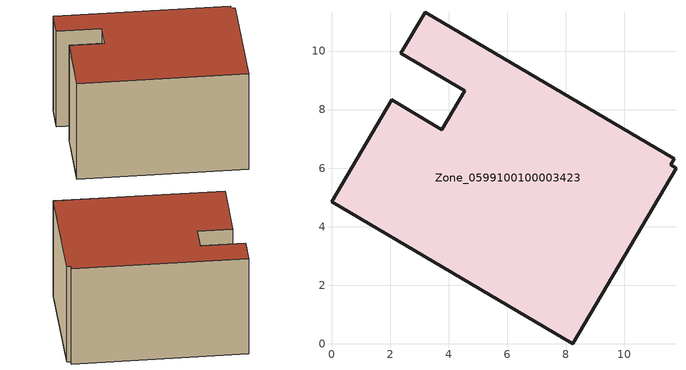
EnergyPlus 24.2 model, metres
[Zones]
Zone_0599100100003423
 floor ground (C_G): 4.55,8.64 2.37,9.93 3.2,11.32 11.7,6.31 11.59,6.11 11.77,6 8.23,0 0,4.85 2.05,8.33 3.77,7.32 z1.46
 wall outside (C_F): 8.23,0 11.77,6 11.59,6.11 11.7,6.31 3.2,11.32 2.37,9.93 4.55,8.64 3.77,7.32 2.05,8.33 0,4.85 8.23,0 z1.46:7.65
 roof outside (C_R): 0,4.85 8.23,0 11.77,6 11.59,6.11 11.7,6.31 3.2,11.32 2.37,9.93 4.55,8.64 3.77,7.32 2.05,8.33 z7.65
[BUILDING]
Pand.0599100100003423: North Axis=0; Terrain=City; Loads Convergence Tolerance Value=0.04; Temperature Convergence Tolerance Value=0.4; Solar Distribution=FullExterior; Maximum Number of Warmup Days=25; Minimum Number of Warmup Days=1
[Site:Location]
Rotterdam.The.Hague.AP_ZH_NLD Design_Conditions: Latitude=51.96; Longitude=4.45; Time Zone=1; Elevation=-4.5
[SITE:GROUNDTEMPERATURE:BUILDINGSURFACE]
18, 18, 18, 18, 18, 18, 18, 18, 18, 18, 18, 18
[MATERIAL] Thermal Absorptance=0.9; Solar Absorptance=0.7; Visible Absorptance=0.7
Name | Roughness | Thickness | Conductivity | Density | Specific Heat
G.TI.2006-2014 | MediumSmooth | 0.15 | 0.06 | 540 | 1210
F.TI.2006-2014 | Rough | 0.3 | 0.12 | 1920 | 840
R.TI.2006-2014 | MediumRough | 0.2 | 0.08 | 1500 | 1000
[CONSTRUCTION]
C_G: G.TI.2006-2014
C_F: F.TI.2006-2014
C_R: R.TI.2006-2014
[ZONE]
Zone_0599100100003423: Type=1; Multiplier=1; Ceiling Height=Autocalculate; Volume=Autocalculate; Floor Area=autocalculate; Part of Total Floor Area=Yes
[ZONEINFILTRATION:DESIGNFLOWRATE]
Infil_Zone_0599100100003423: Zone or ZoneList or Space or SpaceList=Zone_0599100100003423; Schedule=AlwaysOn; Design Flow Rate Calculation Method=Flow/Area; Flow Rate per Floor Area=0.0015; Constant Term Coefficient=1; Temperature Term Coefficient=0; Velocity Term Coefficient=0; Velocity Squared Term Coefficient=0
[HVACTEMPLATE:ZONE:IDEALLOADSAIRSYSTEM]
Zone_0599100100003423: Maximum Heating Supply Air Temperature=50; Minimum Cooling Supply Air Temperature=13; Maximum Heating Supply Air Humidity Ratio=0.0156; Minimum Cooling Supply Air Humidity Ratio=0.0077; Heating Limit=NoLimit; Cooling Limit=NoLimit; Dehumidification Control Type=ConstantSensibleHeatRatio; Cooling Sensible Heat Ratio=0.7; Dehumidification Setpoint=60; Humidification Control Type=None; Humidification Setpoint=30; Outdoor Air Method=None; Outdoor Air Flow Rate per Person=0.00944; Outdoor Air Flow Rate per Zone Floor Area=0; Outdoor Air Flow Rate per Zone=0; Demand Controlled Ventilation Type=None; Outdoor Air Economizer Type=NoEconomizer; Heat Recovery Type=None; Sensible Heat Recovery Effectiveness=0.7; Latent Heat Recovery Effectiveness=0.65
[ZONECONTROL:THERMOSTAT]
ThermostatControl_Zone_0599100100003423: Zone or ZoneList=Zone_0599100100003423; Control Type Schedule=DualSetpointControlType; Control 1=Thermostat_Zone_0599100100003423; Temperature Difference Between Cutout And Setpoint=0
[THERMOSTATSETPOINT:DUALSETPOINT]
Thermostat_Zone_0599100100003423: Heating Setpoint Temperature Schedule=HeatingSetpoint_Zone_0599100100003423; Cooling Setpoint Temperature Schedule=CoolingSetpoint_Zone_0599100100003423
[SCHEDULE:COMPACT]
HeatingSetpoint_Zone_0599100100003423: Through: 12/31, For: AllDays, Until: 24:00, 21
CoolingSetpoint_Zone_0599100100003423: Through: 12/31, For: AllDays, Until: 24:00, 24
DualSetpointControlType: Through: 12/31, For: AllDays, Until: 24:00, 4
AlwaysOn: Through: 12/31, For: AllDays, Until: 24:00, 1
